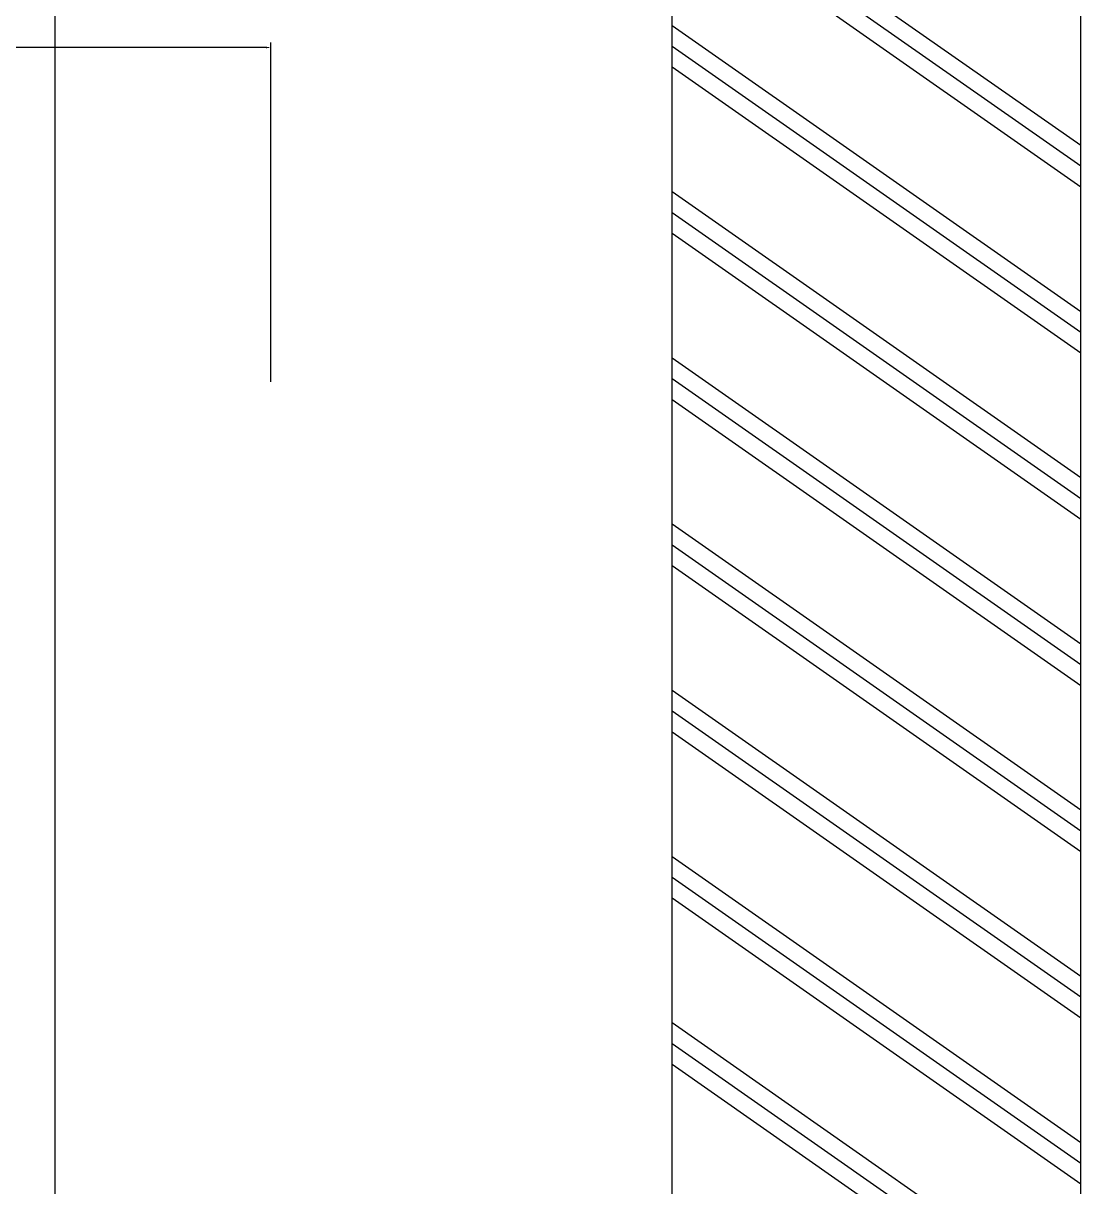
# Model space of a CAD drawing. Header units: millimetres. Extents: x 9612 to 23319, y 1863 to 14354.
# Drawn here: x 11731.4 to 11770.23, y 7665.64 to 7708.37 of the extents above; entities that cross this region are included whole.
import ezdxf

# ---------------------------------------------------------------- set-up
doc = ezdxf.new("R2010")
doc.units = ezdxf.units.MM
doc.header["$MEASUREMENT"] = 0
doc.styles.get("Standard").update_dxf_attribs({"font": 'arial.ttf'})
doc.dimstyles.get("Standard").update_dxf_attribs({"dimtxt": 0.18, "dimasz": 0.18, "dimexe": 0.18, "dimexo": 0.0625, "dimgap": 0.09, "dimtad": 0, "dimtih": 1, "dimtoh": 1, "dimdec": 4, "dimzin": 0, "dimdsep": 46, "dimtxsty": 'Standard', "dimcen": 0.09, "dimadec": 0, "dimazin": 0, "dimtfac": 1, "dimtdec": 4, "dimtofl": 0, "dimtmove": 0, "dimatfit": 3, "dimfxl": 1, "dimtolj": 1, "dimtzin": 0, "dimarcsym": 0})

# ---------------------------------------------------------------- blocks, each defined once
blk = doc.blocks.new('*D116')
at = {"color": 0, "lineweight": -2, "transparency": 16777216}
for p, q in [((11620.234, 7695.198), (11620.234, 7707.655)), ((11740.499, 7695.198), (11740.499, 7707.655)), ((11620.414, 7707.475), (11679.771, 7707.475)), ((11740.319, 7707.475), (11680.961, 7707.475))]:
    blk.add_line(p, q, dxfattribs=at)
at = {"color": 0, "transparency": 16777216}
for points in [[(11620.414, 7707.505), (11620.414, 7707.445), (11620.234, 7707.475)], [(11740.319, 7707.505), (11740.319, 7707.445), (11740.499, 7707.475)]]:
    blk.add_solid(points, dxfattribs=at)
at = {"layer": 'Defpoints', "color": 0, "transparency": 16777216}
for p in [(11740.499, 7707.475), (11620.234, 7695.136), (11740.499, 7695.136)]:
    blk.add_point(p, dxfattribs=at)
at = {"color": 0, "transparency": 16777216, "insert": (11680.366, 7707.475), "char_height": 0.18, "attachment_point": 5}
blk.add_mtext('\\A1;120.2646', dxfattribs=at)
blk = doc.blocks.new('*D121')
at = {"color": 0, "lineweight": -2, "transparency": 16777216}
for p, q in [((11355.831, 7857.781), (11424.7, 7857.781)), ((11424.7, 7857.781), (11612.702, 7765.807)), ((11680.144, 7732.77), (11680.324, 7732.77)), ((11680.234, 7732.68), (11680.234, 7732.86))]:
    blk.add_line(p, q, dxfattribs=at)
at = {"color": 0, "transparency": 16777216}
blk.add_solid([(11612.715, 7765.834), (11612.689, 7765.78), (11612.864, 7765.728)], dxfattribs=at)
at = {"layer": 'Defpoints', "color": 0, "transparency": 16777216}
for p in [(11612.864, 7765.728), (11747.604, 7699.811)]:
    blk.add_point(p, dxfattribs=at)
at = {"color": 0, "transparency": 16777216, "insert": (11354.976, 7857.781), "char_height": 0.18, "attachment_point": 5}
blk.add_mtext('\\A1;Stock Tube\\PID ∅150.0000', dxfattribs=at)
blk = doc.blocks.new('ijkkkkkkkkk')
blk.add_line((1257.22988, -1041.89229), (1257.22988, 739.71136))
at = {"linetype": 'Continuous'}
for p, q in [((1279.88887, -325.20267), (1279.88887, -142.72308)), ((1294.88887, -325.20267), (1294.88887, -155.81936)), ((1294.88887, -247.37745), (1279.88887, -236.87434)), ((1294.88887, -248.14043), (1279.88887, -237.63732)), ((1294.88887, -248.90342), (1279.88887, -238.40031)), ((1294.88887, -253.48132), (1279.88887, -242.97821)), ((1294.88887, -254.24431), (1279.88887, -243.74119)), ((1294.88887, -255.00729), (1279.88887, -244.50418)), ((1294.88887, -259.5852), (1279.88887, -249.08208)), ((1294.88887, -260.34818), (1279.88887, -249.84507)), ((1294.88887, -261.11116), (1279.88887, -250.60805)), ((1294.88887, -265.68907), (1279.88887, -255.18596)), ((1294.88887, -266.45205), (1279.88887, -255.94894)), ((1294.88887, -267.21504), (1279.88887, -256.71192)), ((1294.88887, -271.79294), (1279.88887, -261.28983)), ((1294.88887, -272.55593), (1279.88887, -262.05281)), ((1294.88887, -273.31891), (1279.88887, -262.8158)), ((1294.88887, -277.89682), (1279.88887, -267.3937)), ((1294.88887, -278.6598), (1279.88887, -268.15669)), ((1294.88887, -279.42278), (1279.88887, -268.91967)), ((1294.88887, -284.00069), (1279.88887, -273.49758)), ((1294.88887, -284.76367), (1279.88887, -274.26056)), ((1294.88887, -285.52666), (1279.88887, -275.02354)), ((1294.88887, -290.10456), (1279.88887, -279.60145)), ((1294.88887, -290.86755), (1279.88887, -280.36443)), ((1294.88887, -291.63053), (1279.88887, -281.12742))]:
    blk.add_line(p, q, dxfattribs=at)
dim = blk.add_diameter_dim_2p(p1=(1272.259, -251.44279), p2=(1137.51873, -185.52572), text='Stock Tube\\PID <>', dimstyle='Standard')
dim.commit()
dim.dimension.update_dxf_attribs({"geometry": '*D121', "text_midpoint": (879.63047, -93.47294), "dimtype": 131, "insert": (-10475.34511, -7951.25402)})
dim = blk.add_linear_dim(base=(1265.15351, -243.77888), p1=(1144.88887, -256.1183), p2=(1265.15351, -256.1183), dimstyle='Standard')
dim.commit()
dim.dimension.update_dxf_attribs({"geometry": '*D116', "text_midpoint": (1205.02119, -243.77888), "insert": (-10475.34511, -7951.25402)})

msp = doc.modelspace()

# ---------------------------------------------------------------- block references
msp.add_blockref('ijkkkkkkkkk', (10475.34511, 7951.25402))

doc.saveas('drawing.dxf')
